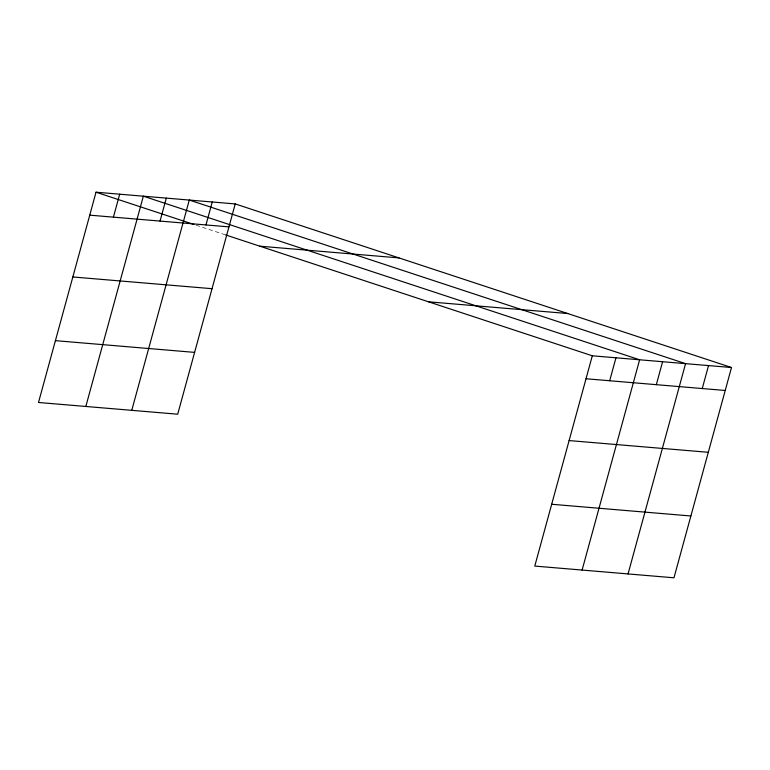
<?xml version="1.0" encoding="UTF-8"?>
<svg xmlns="http://www.w3.org/2000/svg" width="770" height="770" viewBox="0 0 770 770"><rect width="100%" height="100%" fill="white"/><g stroke="black" fill="none" stroke-linecap="round" stroke-linejoin="round"><path stroke-width="0.58" stroke-dasharray="3.85 2.89" d="M196.109 225.187L225.677 234.937"/><path stroke-width="1.16" d="M235.225 203.925L96.029 192.202L38.5 402.479L177.697 414.202L235.225 203.925L731.5 367.521L673.971 577.798L534.775 566.075L592.303 355.798L731.5 367.521M113.411 217.15L119.687 194.194M85.826 406.464L143.355 196.186L639.629 359.783L582.101 570.069M160.035 221.077L166.32 198.121M131.757 410.333L189.285 200.056L685.569 363.652L628.041 573.939M205.975 224.946L212.251 201.99M609.686 380.755L615.971 357.79M656.319 384.682L662.595 361.717M702.25 388.552L708.535 365.586M89.743 215.157L228.94 226.881M259.798 246.188L398.995 257.911M428.534 301.811L567.731 313.534M72.832 276.969L212.029 288.692M586.028 378.753L725.215 390.477M55.411 340.658L194.608 352.381M569.117 440.575L708.304 452.298M551.686 504.263L690.882 515.987M96.029 192.202L193.838 224.436M225.677 234.937L592.303 355.798"/></g></svg>
